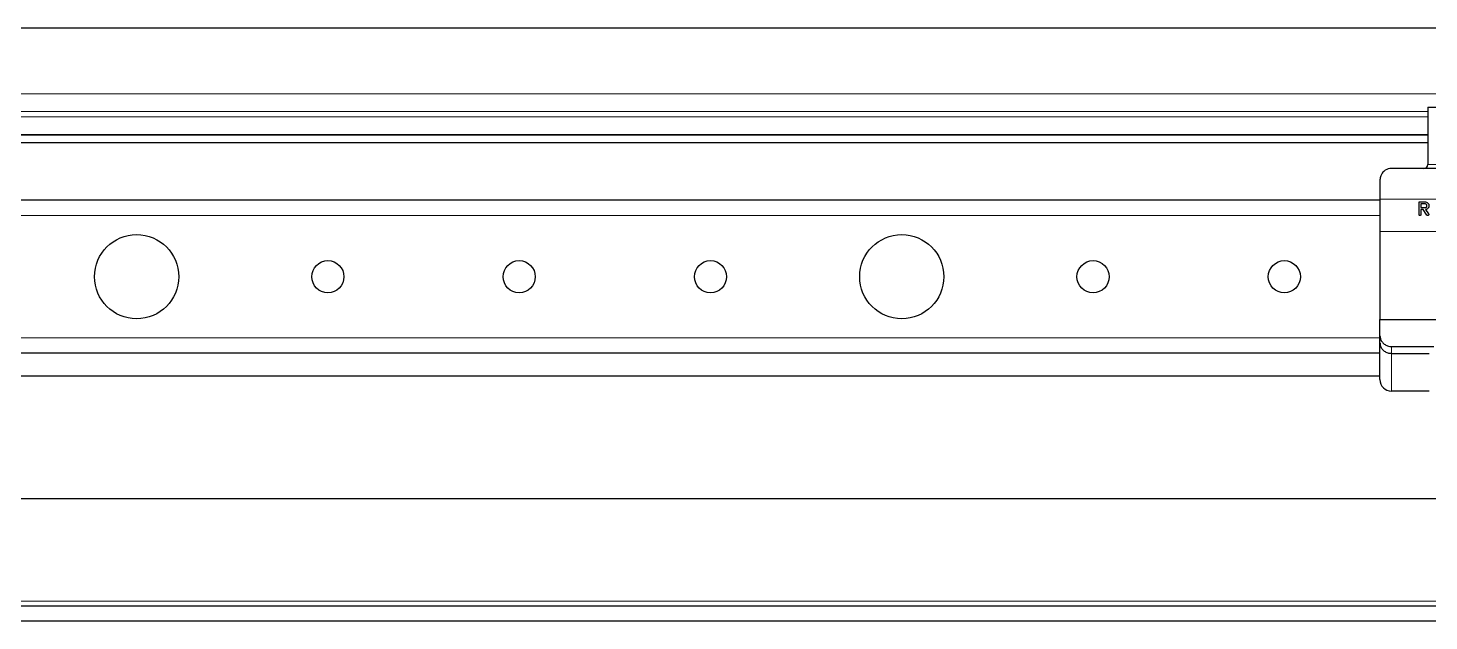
# Model space of a CAD drawing. Header units: millimetres. Extents: x -560 to 1716, y -1079 to 978.
# Drawn here: x 1206 to 1389.1, y -795.1 to -717.6 of the extents above; entities that cross this region are included whole.
import ezdxf

# ---------------------------------------------------------------- set-up
doc = ezdxf.new("R2010")
doc.units = ezdxf.units.MM

msp = doc.modelspace()

# ---------------------------------------------------------------- linework, layer by layer
at = {"color": 7, "linetype": 'Continuous', "lineweight": 25}
for p, q in [((1440.17, -717.56), (1000.17, -717.56)), ((1388.92, -727.91), (1388.92, -735.41)), ((1388.92, -727.91), (1393.45, -727.91)), ((1388.92, -732.56), (985.17, -732.56)), ((1393.67, -735.91), (1384.17, -735.91)), ((1382.67, -737.41), (1382.67, -739.91)), ((1382.67, -740.06), (1002.67, -740.06)), ((1382.67, -739.91), (1382.67, -744.16)), ((1387.77, -741.92), (1387.77, -740.26)), ((1387.77, -740.26), (1388.52, -740.26)), ((1388.53, -740.52), (1388.03, -740.52)), ((1388.03, -740.52), (1388.03, -741.03)), ((1388.03, -741.03), (1388.62, -741.03)), ((1388.32, -741.29), (1388.03, -741.29)), ((1388.03, -741.29), (1388.03, -741.92)), ((1388.81, -742), (1388.32, -741.29)), ((1388.63, -741.29), (1389.03, -741.86)), ((1382.67, -744.16), (1382.67, -755.66)), ((1382.67, -757.8), (1382.67, -755.66)), ((1382.67, -755.66), (1391.08, -755.66)), ((1382.67, -758.71), (1382.67, -757.8)), ((1382.67, -763.51), (1382.67, -758.71)), ((1384.17, -759.2), (1389.69, -759.2)), ((1382.67, -760.06), (1002.67, -760.06)), ((1384.17, -760.09), (1389.08, -760.09)), ((1382.67, -763.06), (976.17, -763.06)), ((1389.08, -765.01), (1384.17, -765.01)), ((976.17, -779.06), (1464.17, -779.06)), ((925.47, -793.06), (1514.87, -793.06)), ((925.47, -795.06), (1514.87, -795.06))]:
    msp.add_line(p, q, dxfattribs=at)
at = {"color": 8, "linetype": 'Continuous', "lineweight": 18}
for p, q in [((1448.77, -726.15), (991.58, -726.15)), ((1388.92, -728.46), (989.27, -728.46)), ((1388.92, -729.15), (988.58, -729.15)), ((1388.92, -731.56), (986.17, -731.56)), ((1388.92, -731.46), (986.27, -731.46)), ((1388.92, -735.41), (1393.45, -735.41)), ((1393.67, -739.91), (1382.67, -739.91)), ((1382.67, -742.06), (1002.67, -742.06)), ((1407.67, -744.16), (1382.67, -744.16)), ((1382.67, -758.06), (1002.67, -758.06)), ((1384.17, -759.2), (1384.17, -760.09)), ((1384.17, -760.09), (1384.17, -765.01)), ((1411.13, -792.46), (1029.22, -792.46))]:
    msp.add_line(p, q, dxfattribs=at)
at = {"color": 7, "linetype": 'Continuous', "lineweight": 25}
for centre, radius in [((1220.17, -750.06), 5.5), ((1320.17, -750.06), 5.5), ((1245.17, -750.06), 2.1), ((1270.17, -750.06), 2.1), ((1295.17, -750.06), 2.1), ((1345.17, -750.06), 2.1), ((1370.17, -750.06), 2.1)]:
    msp.add_circle(centre, radius, dxfattribs=at)
for centre, radius, start, end in [((1388.42, -735.41), 0.5, 270, 0), ((1384.17, -763.51), 1.5, 180, 270)]:
    msp.add_arc(centre, radius, start, end, dxfattribs=at)
for points, knots in [([(1384.17, -735.91), (1384.17, -735.91), (1384.1, -735.91), (1383.75, -735.93), (1383.22, -736.17), (1382.76, -736.75), (1382.7, -737.22), (1382.67, -737.41)], [0, 0, 0, 0, 0.003231, 0.101221, 0.514725, 0.80586, 1, 1, 1, 1]), ([(1388.52, -740.26), (1388.6, -740.27), (1388.74, -740.28), (1388.85, -740.36), (1388.9, -740.4)], [0, 0, 0, 0, 0.559747, 1, 1, 1, 1]), ([(1388.72, -740.59), (1388.68, -740.57), (1388.63, -740.53), (1388.56, -740.53), (1388.53, -740.52)], [0, 0, 0, 0, 0.559136, 1, 1, 1, 1]), ([(1388.62, -741.03), (1388.64, -741.02), (1388.68, -741.02), (1388.71, -740.99), (1388.72, -740.98)], [0, 0, 0, 0, 0.5581742, 1, 1, 1, 1]), ([(1388.86, -741.2), (1388.82, -741.23), (1388.75, -741.28), (1388.66, -741.29), (1388.63, -741.29)], [0, 0, 0, 0, 0.56031, 1, 1, 1, 1]), ([(1388.8, -740.79), (1388.8, -740.74), (1388.79, -740.67), (1388.74, -740.62), (1388.72, -740.59)], [0, 0, 0, 0, 0.559692, 1, 1, 1, 1]), ([(1388.72, -740.98), (1388.74, -740.97), (1388.77, -740.94), (1388.79, -740.87), (1388.8, -740.82), (1388.8, -740.79)], [0, 0, 0, 0, 0.2799174, 0.5600596, 1, 1, 1, 1]), ([(1389.06, -740.78), (1389.05, -740.88), (1389.04, -741.04), (1388.92, -741.15), (1388.86, -741.2)], [0, 0, 0, 0, 0.559457, 1, 1, 1, 1]), ([(1388.9, -740.4), (1388.95, -740.46), (1389.05, -740.57), (1389.06, -740.72), (1389.06, -740.78)], [0, 0, 0, 0, 0.5589475, 1, 1, 1, 1]), ([(1387.89, -742.06), (1387.87, -742.06), (1387.83, -742.05), (1387.79, -742.02), (1387.77, -741.97), (1387.77, -741.94), (1387.77, -741.92)], [0, 0, 0, 0, 0.280437, 0.558281, 0.778899, 1, 1, 1, 1]), ([(1388.03, -741.92), (1388.03, -741.94), (1388.03, -741.99), (1387.99, -742.04), (1387.94, -742.06), (1387.9, -742.06), (1387.89, -742.06)], [0, 0, 0, 0, 0.2804979, 0.5583245, 0.7788676, 1, 1, 1, 1]), ([(1388.91, -742.06), (1388.9, -742.06), (1388.88, -742.06), (1388.84, -742.04), (1388.82, -742.02), (1388.81, -742)], [0, 0, 0, 0, 0.28022, 0.561305, 1, 1, 1, 1]), ([(1389.06, -741.93), (1389.06, -741.95), (1389.05, -741.99), (1389.01, -742.03), (1388.96, -742.06), (1388.93, -742.06), (1388.91, -742.06)], [0, 0, 0, 0, 0.278138, 0.558544, 0.779161, 1, 1, 1, 1]), ([(1389.03, -741.86), (1389.04, -741.87), (1389.06, -741.89), (1389.06, -741.92), (1389.06, -741.93)], [0, 0, 0, 0, 0.5610793, 1, 1, 1, 1]), ([(1382.67, -757.8), (1382.69, -757.94), (1382.72, -758.23), (1382.96, -758.63), (1383.32, -758.96), (1383.74, -759.16), (1384.04, -759.19), (1384.17, -759.2)], [0, 0, 0, 0, 0.205683, 0.411346, 0.618649, 0.832339, 1, 1, 1, 1]), ([(1382.67, -758.71), (1382.68, -758.73), (1382.68, -758.83), (1382.71, -759.08), (1382.88, -759.46), (1383.22, -759.81), (1383.67, -760.04), (1384.01, -760.07), (1384.17, -760.09)], [0, 0, 0, 0, 0.017854, 0.141405, 0.356083, 0.570731, 0.785365, 1, 1, 1, 1])]:
    msp.add_open_spline(points, degree=3, knots=knots, dxfattribs=at)

doc.saveas('drawing.dxf')
